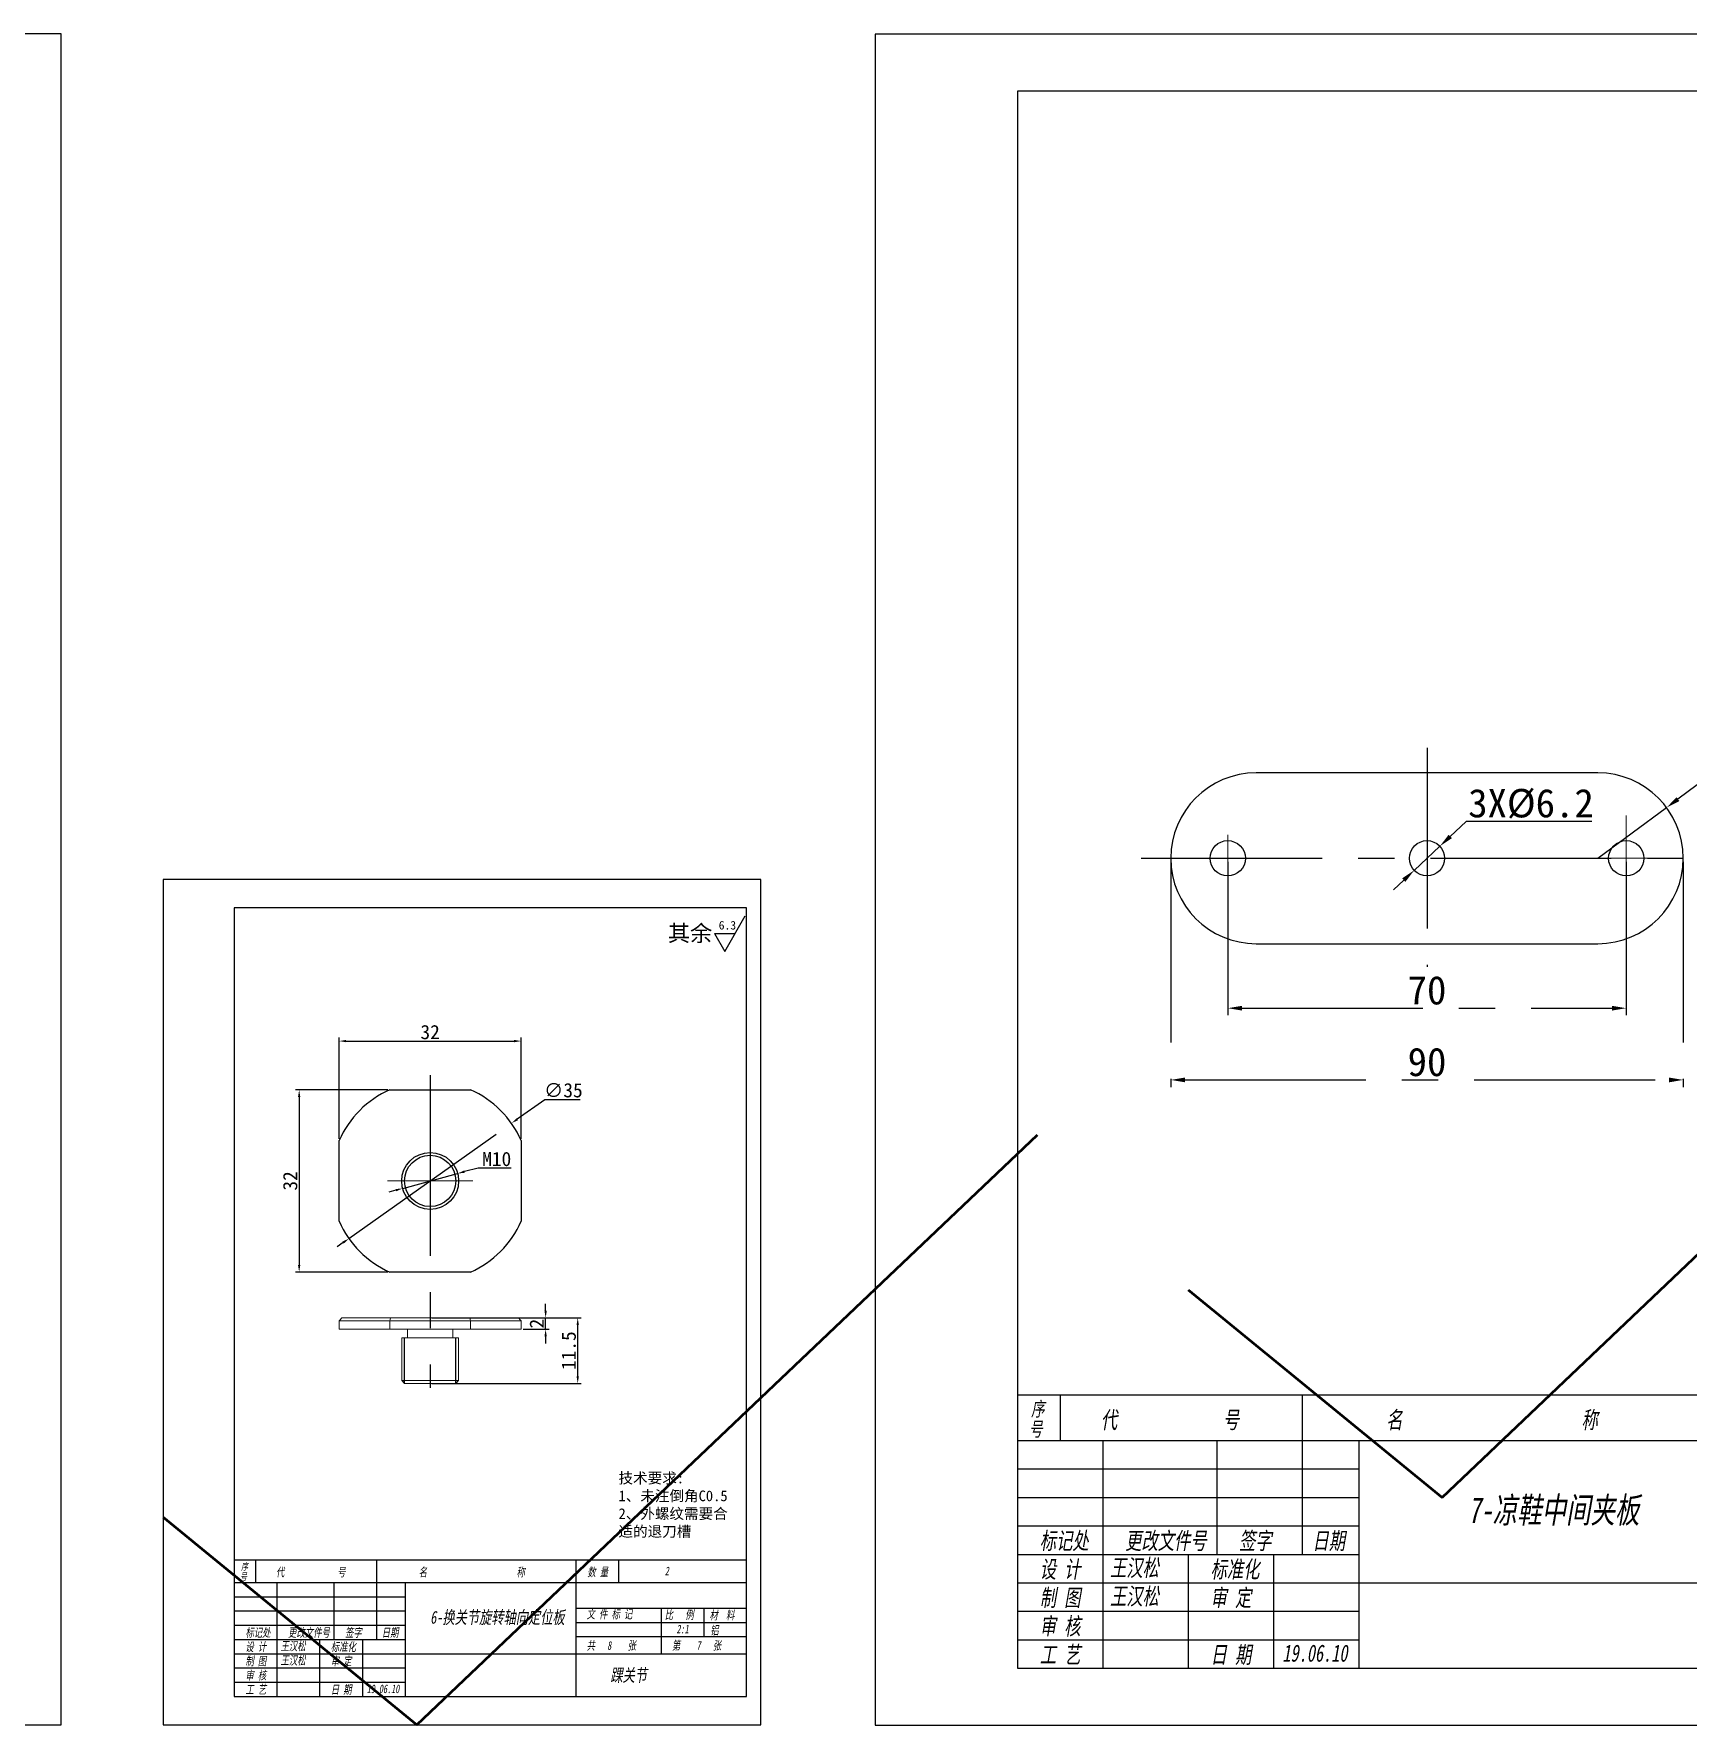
# Model space of a CAD drawing. Header units: millimetres. Extents: x 8840 to 20870, y -7456 to 1741.
# Drawn here: x 11924.3 to 12214.9, y -7441.6 to -7144.5 of the extents above; entities that cross this region are included whole.
import ezdxf

# ---------------------------------------------------------------- set-up
doc = ezdxf.new("R2010")
doc.units = ezdxf.units.MM
doc.linetypes.add('CENTER', pattern=[50.8, 31.75, -6.35, 6.35, -6.35])
doc.layers.get('0').update_dxf_attribs({"lineweight": 25})
for name, color, linetype in [('中心线', 5, 'CENTER'), ('临时线', 6, 'Continuous'), ('尺寸', 4, 'Continuous'), ('尺寸标注', 4, 'Continuous'), ('文字', 7, 'Continuous'), ('细实线', 2, 'Continuous')]:
    doc.layers.add(name, color=color, linetype=linetype)
doc.layers.add('粗实线', color=7, linetype='Continuous', lineweight=25)
doc.styles.get("Standard").update_dxf_attribs({"font": ''})
doc.styles.add('样式 2', font='', dxfattribs={"width": 0.7, "oblique": 10})
doc.styles.get('Standard').set_extended_font_data('SimSun')
doc.styles.get('样式 2').set_extended_font_data('SimSun')
doc.dimstyles.new('ISO-25 1.1', dxfattribs={"dimtxt": 5, "dimasz": 2.5, "dimexe": 1.25, "dimexo": 0.625, "dimtad": 1, "dimtoh": 1, "dimdsep": 46, "dimtxsty": 'Standard', "dimcen": 2.5, "dimclrt": 7, "dimadec": 0, "dimazin": 0, "dimtfac": 1, "dimtmove": 0, "dimatfit": 3, "dimfxl": 1, "dimarcsym": 0})
doc.dimstyles.new('ISO-25 2.1', dxfattribs={"dimscale": 0.5, "dimtxt": 5, "dimasz": 2.5, "dimexe": 1.25, "dimexo": 0.625, "dimtad": 1, "dimtoh": 1, "dimdec": 1, "dimdsep": 46, "dimtxsty": 'Standard', "dimcen": 2.5, "dimclrt": 7, "dimadec": 0, "dimazin": 0, "dimtfac": 1, "dimtdec": 1, "dimtmove": 0, "dimatfit": 3, "dimfxl": 1, "dimarcsym": 0})

# ---------------------------------------------------------------- blocks, each defined once
blk = doc.blocks.new('ra')
at = {"layer": '细实线'}
for p, q in [((0, 0), (6, 10.39)), ((-3, 5.2), (0, 0)), ((-3, 5.2), (3, 5.2))]:
    blk.add_line(p, q, dxfattribs=at)
at = {"layer": '文字'}
blk.add_attdef('RA', (-1.78, 6.39), '', height=2.5, dxfattribs=at)
blk = doc.blocks.new('SW_CENTERMARKSYMBOL_0')
at = {"color": 0, "linetype": 'Continuous', "lineweight": 0}
for p, q in [((0, 5), (0, 7.5)), ((0, 0), (0, 5)), ((-5, 0), (-7.5, 0)), ((0, 0), (-5, 0)), ((0, 0), (0, -5)), ((0, 0), (5, 0)), ((5, 0), (7.5, 0)), ((0, -5), (0, -7.5))]:
    blk.add_line(p, q, dxfattribs=at)
blk = doc.blocks.new('*D1059')
at = {"layer": 'Defpoints', "color": 0, "linetype": 'CENTER'}
for p in [(12008.15, -7335.85), (11979.59, -7356.09)]:
    blk.add_point(p, dxfattribs=at)
at = {"layer": '尺寸标注', "color": 0, "linetype": 'CENTER', "lineweight": -2}
for p, q in [((12014, -7331.71), (12009.17, -7335.13)), ((12020.23, -7331.71), (12014, -7331.71)), ((11979.59, -7356.09), (12008.15, -7335.85)), ((11978.57, -7356.81), (11977.55, -7357.53))]:
    blk.add_line(p, q, dxfattribs=at)
at = {"layer": '尺寸标注', "color": 0, "linetype": 'CENTER'}
for points in [[(12009.05, -7334.96), (12009.29, -7335.3), (12008.15, -7335.85)], [(11978.45, -7356.64), (11978.69, -7356.98), (11979.59, -7356.09)]]:
    blk.add_solid(points, dxfattribs=at)
at = {"layer": '尺寸标注', "color": 7, "linetype": 'CENTER', "insert": (12017.27, -7330.06), "char_height": 2.5, "attachment_point": 5}
blk.add_mtext('∅35', dxfattribs=at)
blk = doc.blocks.new('*D1060')
at = {"layer": 'Defpoints', "color": 0, "linetype": 'CENTER'}
for p in [(11998.7, -7344.66), (11989.05, -7347.28)]:
    blk.add_point(p, dxfattribs=at)
at = {"layer": '尺寸标注', "color": 0, "linetype": 'CENTER', "lineweight": -2}
for p, q in [((11989.05, -7347.28), (11998.7, -7344.66)), ((12002.28, -7343.7), (11999.91, -7344.34)), ((12008.13, -7343.7), (12002.28, -7343.7)), ((11987.84, -7347.6), (11986.63, -7347.93))]:
    blk.add_line(p, q, dxfattribs=at)
at = {"layer": '尺寸标注', "color": 0, "linetype": 'CENTER'}
for points in [[(11999.85, -7344.14), (11999.96, -7344.54), (11998.7, -7344.66)], [(11987.79, -7347.4), (11987.89, -7347.8), (11989.05, -7347.28)]]:
    blk.add_solid(points, dxfattribs=at)
at = {"layer": '尺寸标注', "color": 7, "linetype": 'CENTER', "insert": (12005.57, -7342.13), "char_height": 2.5, "attachment_point": 5}
blk.add_mtext('M10', dxfattribs=at)
blk = doc.blocks.new('*D1061')
at = {"layer": 'Defpoints', "color": 0, "linetype": 'CENTER'}
for p in [(11986.78, -7329.97), (11970.87, -7361.97), (11986.78, -7361.97)]:
    blk.add_point(p, dxfattribs=at)
at = {"layer": '尺寸标注', "color": 0, "linetype": 'CENTER', "lineweight": -2}
for p, q in [((11986.47, -7329.97), (11970.24, -7329.97)), ((11970.87, -7331.22), (11970.87, -7360.72)), ((11986.47, -7361.97), (11970.24, -7361.97))]:
    blk.add_line(p, q, dxfattribs=at)
at = {"layer": '尺寸标注', "color": 0, "linetype": 'CENTER'}
for points in [[(11970.66, -7331.22), (11971.07, -7331.22), (11970.87, -7329.97)], [(11970.66, -7360.72), (11971.07, -7360.72), (11970.87, -7361.97)]]:
    blk.add_solid(points, dxfattribs=at)
at = {"layer": '尺寸标注', "color": 7, "linetype": 'CENTER', "insert": (11969.3, -7345.97), "char_height": 2.5, "attachment_point": 5, "rotation": 90}
blk.add_mtext('32', dxfattribs=at)
blk = doc.blocks.new('*D1062')
at = {"layer": 'Defpoints', "color": 0, "linetype": 'CENTER'}
for p in [(12009.87, -7321.41), (11977.87, -7338.88), (12009.87, -7338.88)]:
    blk.add_point(p, dxfattribs=at)
at = {"layer": '尺寸标注', "color": 0, "linetype": 'CENTER', "lineweight": -2}
for p, q in [((11977.87, -7338.57), (11977.87, -7320.78)), ((11979.12, -7321.41), (12008.62, -7321.41)), ((12009.87, -7338.57), (12009.87, -7320.78))]:
    blk.add_line(p, q, dxfattribs=at)
at = {"layer": '尺寸标注', "color": 0, "linetype": 'CENTER'}
for points in [[(11979.12, -7321.2), (11979.12, -7321.61), (11977.87, -7321.41)], [(12008.62, -7321.2), (12008.62, -7321.61), (12009.87, -7321.41)]]:
    blk.add_solid(points, dxfattribs=at)
at = {"layer": '尺寸标注', "color": 7, "linetype": 'CENTER', "insert": (11993.87, -7319.84), "char_height": 2.5, "attachment_point": 5}
blk.add_mtext('32', dxfattribs=at)
blk = doc.blocks.new('*D1063')
at = {"layer": 'Defpoints', "color": 0, "linetype": 'CENTER'}
for p in [(11993.87, -7370.03), (12019.79, -7370.03), (11993.87, -7381.53)]:
    blk.add_point(p, dxfattribs=at)
at = {"layer": '尺寸标注', "color": 0, "linetype": 'CENTER', "lineweight": -2}
for p, q in [((11994.19, -7370.03), (12020.42, -7370.03)), ((12019.79, -7380.28), (12019.79, -7371.28)), ((11994.19, -7381.53), (12020.42, -7381.53))]:
    blk.add_line(p, q, dxfattribs=at)
at = {"layer": '尺寸标注', "color": 0, "linetype": 'CENTER'}
for points in [[(12019.59, -7371.28), (12020, -7371.28), (12019.79, -7370.03)], [(12019.59, -7380.28), (12020, -7380.28), (12019.79, -7381.53)]]:
    blk.add_solid(points, dxfattribs=at)
at = {"layer": '尺寸标注', "color": 7, "linetype": 'CENTER', "insert": (12018.23, -7375.78), "char_height": 2.5, "attachment_point": 5, "rotation": 90}
blk.add_mtext('11.5', dxfattribs=at)
blk = doc.blocks.new('*D1064')
at = {"layer": 'Defpoints', "color": 0, "linetype": 'CENTER'}
for p in [(12009.87, -7370.03), (12009.87, -7372.03), (12014.16, -7370.03)]:
    blk.add_point(p, dxfattribs=at)
at = {"layer": '尺寸标注', "color": 0, "linetype": 'CENTER', "lineweight": -2}
for p, q in [((12014.16, -7368.78), (12014.16, -7367.53)), ((12010.19, -7370.03), (12014.78, -7370.03)), ((12010.19, -7372.03), (12014.78, -7372.03)), ((12014.16, -7372.03), (12014.16, -7370.03)), ((12014.16, -7373.28), (12014.16, -7374.53))]:
    blk.add_line(p, q, dxfattribs=at)
at = {"layer": '尺寸标注', "color": 0, "linetype": 'CENTER'}
for points in [[(12013.95, -7368.78), (12014.36, -7368.78), (12014.16, -7370.03)], [(12013.95, -7373.28), (12014.36, -7373.28), (12014.16, -7372.03)]]:
    blk.add_solid(points, dxfattribs=at)
at = {"layer": '尺寸标注', "color": 7, "linetype": 'CENTER', "insert": (12012.59, -7371.03), "char_height": 2.5, "attachment_point": 5, "rotation": 90}
blk.add_mtext('2', dxfattribs=at)
blk = doc.blocks.new('SW_CENTERMARKSYMBOL_2')
at = {"color": 0, "linetype": 'Continuous', "lineweight": 0}
for p, q in [((0, 2.5), (0, 4.1)), ((-2.5, 0), (-4.1, 0)), ((0, 0), (-2.5, 0)), ((0, 0), (0, 2.5)), ((0, 0), (0, -2.5)), ((0, 0), (2.5, 0)), ((2.5, 0), (4.1, 0)), ((0, -2.5), (0, -4.1))]:
    blk.add_line(p, q, dxfattribs=at)
blk = doc.blocks.new('*D1005')
at = {"layer": 'Defpoints', "color": 0, "linetype": 'CENTER'}
for p in [(12211.05, -7280.4), (12198.98, -7289.3)]:
    blk.add_point(p, dxfattribs=at)
at = {"layer": '尺寸标注', "color": 0, "linetype": 'CENTER', "lineweight": -2}
for p, q in [((12216.45, -7276.41), (12213.06, -7278.91)), ((12227.11, -7276.41), (12216.45, -7276.41)), ((12198.98, -7289.3), (12211.05, -7280.4))]:
    blk.add_line(p, q, dxfattribs=at)
at = {"layer": '尺寸标注', "color": 0, "linetype": 'CENTER'}
blk.add_solid([(12212.81, -7278.58), (12213.31, -7279.25), (12211.05, -7280.4)], dxfattribs=at)
at = {"layer": '尺寸标注', "color": 7, "linetype": 'CENTER', "insert": (12222.11, -7273.28), "char_height": 5, "attachment_point": 5}
blk.add_mtext('R15', dxfattribs=at)
blk = doc.blocks.new('*D1065')
at = {"layer": 'Defpoints', "color": 0, "linetype": 'CENTER'}
for p in [(12133.98, -7289.3), (12203.98, -7289.3), (12203.98, -7315.63)]:
    blk.add_point(p, dxfattribs=at)
at = {"layer": '尺寸标注', "color": 0, "linetype": 'CENTER', "lineweight": -2}
for p, q in [((12133.98, -7289.93), (12133.98, -7316.88)), ((12203.98, -7289.93), (12203.98, -7316.88)), ((12136.48, -7315.63), (12201.48, -7315.63))]:
    blk.add_line(p, q, dxfattribs=at)
at = {"layer": '尺寸标注', "color": 0, "linetype": 'CENTER'}
for points in [[(12136.48, -7315.22), (12136.48, -7316.05), (12133.98, -7315.63)], [(12201.48, -7315.22), (12201.48, -7316.05), (12203.98, -7315.63)]]:
    blk.add_solid(points, dxfattribs=at)
at = {"layer": '尺寸标注', "color": 7, "linetype": 'CENTER', "insert": (12168.98, -7312.51), "char_height": 5, "attachment_point": 5}
blk.add_mtext('70', dxfattribs=at)
blk = doc.blocks.new('*D1066')
at = {"layer": 'Defpoints', "color": 0, "linetype": 'CENTER'}
for p in [(12123.98, -7289.3), (12213.98, -7289.3), (12213.98, -7328.23)]:
    blk.add_point(p, dxfattribs=at)
at = {"layer": '尺寸标注', "color": 0, "linetype": 'CENTER', "lineweight": -2}
for p, q in [((12123.98, -7289.93), (12123.98, -7329.48)), ((12213.98, -7289.93), (12213.98, -7329.48)), ((12126.48, -7328.23), (12211.48, -7328.23))]:
    blk.add_line(p, q, dxfattribs=at)
at = {"layer": '尺寸标注', "color": 0, "linetype": 'CENTER'}
for points in [[(12126.48, -7327.81), (12126.48, -7328.65), (12123.98, -7328.23)], [(12211.48, -7327.81), (12211.48, -7328.65), (12213.98, -7328.23)]]:
    blk.add_solid(points, dxfattribs=at)
at = {"layer": '尺寸标注', "color": 7, "linetype": 'CENTER', "insert": (12168.98, -7325.1), "char_height": 5, "attachment_point": 5}
blk.add_mtext('90', dxfattribs=at)
blk = doc.blocks.new('*D1067')
at = {"layer": 'Defpoints', "color": 0, "linetype": 'CENTER'}
for p in [(12171.24, -7287.18), (12166.72, -7291.42)]:
    blk.add_point(p, dxfattribs=at)
at = {"layer": '尺寸标注', "color": 0, "linetype": 'CENTER', "lineweight": -2}
for p, q in [((12175.86, -7282.85), (12173.06, -7285.47)), ((12197.94, -7282.85), (12175.86, -7282.85)), ((12166.72, -7291.42), (12171.24, -7287.18)), ((12164.89, -7293.13), (12163.07, -7294.84))]:
    blk.add_line(p, q, dxfattribs=at)
at = {"layer": '尺寸标注', "color": 0, "linetype": 'CENTER'}
for points in [[(12172.78, -7285.17), (12173.35, -7285.78), (12171.24, -7287.18)], [(12164.61, -7292.83), (12165.18, -7293.44), (12166.72, -7291.42)]]:
    blk.add_solid(points, dxfattribs=at)
at = {"layer": '尺寸标注', "color": 7, "linetype": 'CENTER', "insert": (12187.24, -7279.73), "char_height": 5, "attachment_point": 5}
blk.add_mtext('3X%%c6.2', dxfattribs=at)
blk = doc.blocks.new('CHECK_DWG')
at = {"layer": '粗实线', "color": 1, "linetype": 'ByBlock', "lineweight": 50}
blk.add_line((0, 0), (109.02, 103.6), dxfattribs=at)
at = {"layer": '粗实线', "color": 1, "linetype": 'ByBlock', "lineweight": 50, "ltscale": 2}
blk.add_line((-44.59, 36.45), (0, 0), dxfattribs=at)

msp = doc.modelspace()

# ---------------------------------------------------------------- linework, layer by layer
for p, q in [((12277.03, -7154.557), (12097.03, -7154.557)), ((12097.03, -7154.557), (12097.03, -7431.557)), ((12049.467, -7298), (11959.467, -7298)), ((11959.467, -7298), (11959.467, -7436.5)), ((12049.467, -7436.5), (12049.467, -7298)), ((12097.03, -7383.557), (12277.03, -7383.557)), ((12104.53, -7383.557), (12104.53, -7391.557)), ((12147.03, -7383.557), (12147.03, -7391.557)), ((12097.03, -7391.557), (12277.03, -7391.557)), ((12157.03, -7391.557), (12157.03, -7431.557)), ((12097.03, -7406.557), (12157.03, -7406.557)), ((11959.467, -7412.5), (12049.467, -7412.5)), ((11963.217, -7412.5), (11963.217, -7416.5)), ((11984.467, -7412.5), (11984.467, -7416.5)), ((12019.467, -7412.5), (12019.467, -7436.5)), ((12026.967, -7412.5), (12026.967, -7416.5)), ((11959.467, -7416.5), (12049.467, -7416.5)), ((11989.467, -7416.5), (11989.467, -7436.5)), ((12157.03, -7416.557), (12277.03, -7416.557)), ((12019.467, -7421), (12049.467, -7421)), ((11959.467, -7424), (11989.467, -7424)), ((11989.467, -7429), (12049.467, -7429)), ((12097.03, -7431.557), (12277.03, -7431.557)), ((11959.467, -7436.5), (12049.467, -7436.5))]:
    msp.add_line(p, q)
at = {"color": 7, "linetype": 'Continuous', "lineweight": 15}
for p, q in [((11986.784, -7370.529), (11977.873, -7370.529)), ((11977.873, -7370.529), (11977.873, -7372.029)), ((11986.784, -7372.029), (11977.873, -7372.029)), ((11978.373, -7370.029), (11986.891, -7370.029)), ((12000.962, -7370.529), (11986.784, -7370.529)), ((11986.784, -7372.029), (11986.784, -7370.529)), ((11986.784, -7372.029), (12000.962, -7372.029)), ((11986.891, -7370.029), (12000.855, -7370.029)), ((11989.873, -7372.029), (11989.873, -7373.529)), ((11997.873, -7373.529), (11997.873, -7372.029)), ((12000.855, -7370.029), (12009.373, -7370.029)), ((12009.873, -7370.529), (12000.962, -7370.529)), ((12000.962, -7370.529), (12000.962, -7372.029)), ((12009.873, -7372.029), (12000.962, -7372.029)), ((12009.873, -7372.029), (12009.873, -7370.529)), ((11988.873, -7373.529), (11988.873, -7381.029)), ((11998.873, -7373.529), (11988.873, -7373.529)), ((11998.873, -7381.029), (11998.873, -7373.529)), ((11988.873, -7381.029), (11989.373, -7381.529)), ((11988.873, -7381.029), (11998.873, -7381.029)), ((11998.373, -7381.529), (11989.373, -7381.529)), ((11998.373, -7381.529), (11998.873, -7381.029))]:
    msp.add_line(p, q, dxfattribs=at)
for points in [[(11719.063, -7441.5), (11929.063, -7441.5), (11929.063, -7144.5), (11719.063, -7144.5)], [(12072.03, -7441.557), (12282.03, -7441.557), (12282.03, -7144.557), (12072.03, -7144.557)], [(11946.967, -7441.5), (12051.967, -7441.5), (12051.967, -7293), (11946.967, -7293)]]:
    msp.add_lwpolyline(points, close=True)
for points in [[(11977.873, -7370.529), (11978.04, -7370.362), (11978.206, -7370.195), (11978.373, -7370.029)], [(11986.784, -7370.529), (11986.82, -7370.362), (11986.855, -7370.195), (11986.891, -7370.029)], [(12000.855, -7370.029), (12000.891, -7370.195), (12000.926, -7370.362), (12000.962, -7370.529)], [(12009.873, -7370.529), (12009.706, -7370.362), (12009.54, -7370.195), (12009.373, -7370.029)]]:
    msp.add_open_spline(points, degree=3, dxfattribs=at)
at = {"layer": '中心线'}
for p, q in [((12168.977, -7269.908), (12168.977, -7308.389)), ((12118.79, -7289.303), (12237.832, -7289.303))]:
    msp.add_line(p, q, dxfattribs=at)
at = {"layer": '中心线', "linetype": 'CENTER'}
msp.add_line((11993.873, -7327.394), (11993.873, -7382.326), dxfattribs=at)
at = {"layer": '临时线'}
for p, q in [((12112.03, -7391.557), (12112.03, -7431.557)), ((12132.03, -7391.557), (12132.03, -7411.557)), ((12147.03, -7391.557), (12147.03, -7411.557)), ((12097.03, -7396.557), (12157.03, -7396.557)), ((12097.03, -7401.557), (12157.03, -7401.557)), ((12097.03, -7411.557), (12157.03, -7411.557)), ((12127.03, -7411.557), (12127.03, -7431.557)), ((12142.03, -7411.557), (12142.03, -7431.557)), ((11966.967, -7416.5), (11966.967, -7436.5)), ((11976.967, -7416.5), (11976.967, -7426.5)), ((11984.467, -7416.5), (11984.467, -7426.5)), ((12097.03, -7416.557), (12157.03, -7416.557)), ((11959.467, -7419), (11989.467, -7419)), ((11959.467, -7421.5), (11989.467, -7421.5)), ((12034.447, -7421), (12034.447, -7429)), ((12041.947, -7421), (12041.947, -7426)), ((12097.03, -7421.557), (12157.03, -7421.557)), ((12019.467, -7423.5), (12049.467, -7423.5)), ((12019.467, -7426), (12049.467, -7426)), ((11959.467, -7426.5), (11989.467, -7426.5)), ((11959.467, -7429), (11989.467, -7429)), ((11974.467, -7426.5), (11974.467, -7436.5)), ((11981.967, -7426.5), (11981.967, -7436.5)), ((12097.03, -7426.557), (12157.03, -7426.557)), ((11959.467, -7431.5), (11989.467, -7431.5)), ((11959.467, -7434), (11989.467, -7434))]:
    msp.add_line(p, q, dxfattribs=at)
at = {"layer": '粗实线'}
for p, q in [((12198.977, -7274.303), (12138.977, -7274.303)), ((12138.977, -7304.303), (12198.977, -7304.303)), ((11986.784, -7329.97), (12000.962, -7329.97)), ((11977.873, -7353.059), (11977.873, -7338.882)), ((12009.873, -7338.882), (12009.873, -7353.059)), ((12000.962, -7361.97), (11986.784, -7361.97))]:
    msp.add_line(p, q, dxfattribs=at)
for centre, radius in [((12133.977, -7289.303), 3.1), ((12168.977, -7289.303), 3.1), ((12203.977, -7289.303), 3.1), ((11993.873, -7345.97), 5), ((11993.873, -7345.97), 4.5)]:
    msp.add_circle(centre, radius, dxfattribs=at)
for centre, radius, start, end in [((12138.977, -7289.303), 15, 90, 180), ((12198.977, -7289.303), 15, 0, 90), ((12138.977, -7289.303), 15, 180, 270), ((12198.977, -7289.303), 15, 270, 0), ((11993.873, -7345.97), 17.5, 113.89551, 156.10449), ((11993.873, -7345.97), 17.5, 23.89551, 66.10449), ((11993.873, -7345.97), 17.5, 203.89551, 246.10449), ((11993.873, -7345.97), 17.5, 293.89551, 336.10449)]:
    msp.add_arc(centre, radius, start, end, dxfattribs=at)
for p in [(12133.977, -7289.303), (12168.977, -7289.303), (12203.977, -7289.303)]:
    msp.add_point(p, dxfattribs=at)
at = {"layer": '细实线'}
for p, q in [((11989.373, -7381.529), (11989.373, -7373.529)), ((11998.373, -7381.529), (11998.373, -7373.529))]:
    msp.add_line(p, q, dxfattribs=at)

# ---------------------------------------------------------------- block references
at = {"layer": '中心线'}
for name, p in [('SW_CENTERMARKSYMBOL_0', (12203.977, -7289.303)), ('SW_CENTERMARKSYMBOL_2', (12133.977, -7289.303)), ('SW_CENTERMARKSYMBOL_0', (11993.873, -7345.97))]:
    msp.add_blockref(name, p, dxfattribs=at)
at = {"layer": '尺寸', "xscale": 0.5999999999985448, "yscale": 0.599999999999909, "zscale": 0.6}
msp.add_blockref('ra', (12045.633, -7305.647), dxfattribs=at).add_auto_attribs({'RA': '6.3'})
at = {"layer": '尺寸标注', "lineweight": 100}
for p in [(12171.621, -7401.557), (11991.558, -7441.5)]:
    msp.add_blockref('CHECK_DWG', p, dxfattribs=at)

# ---------------------------------------------------------------- texts
at = {"style": '样式 2', "oblique": 10, "width": 0.7}
for s, height, p in [('序', 2.5, (12099.437, -7387.256)), ('代             号', 3, (12111.696, -7389.428)), ('名                      称', 3, (12161.827, -7389.428)), ('号', 2.5, (12099.091, -7390.81)), ('7-凉鞋中间夹板', 4.5, (12176.231, -7406.022)), ('标记处', 3, (12100.966, -7410.663)), ('更改文件号', 3, (12115.966, -7410.663)), ('签字', 3, (12135.966, -7410.663)), ('日期', 3, (12148.855, -7410.663)), ('序', 1.25, (11960.67, -7414.35)), ('代             号', 1.5, (11966.8, -7415.436)), ('名                      称', 1.5, (11991.865, -7415.436)), ('数 量', 1.5, (12021.494, -7415.436)), ('2', 1.5, (12035.101, -7415.222)), ('设 计', 3, (12100.966, -7415.663)), ('王汉松', 3, (12113.299, -7415.405)), ('标准化', 3, (12130.966, -7415.663)), ('号', 1.25, (11960.497, -7416.127)), ('制 图', 3, (12100.966, -7420.663)), ('王汉松', 3, (12113.299, -7420.405)), ('审 定', 3, (12130.966, -7420.663)), ('6-换关节旋转轴向定位板', 2.25, (11993.888, -7423.733)), ('文 件 标 记', 1.5, (12021.37, -7422.815)), ('比   例', 1.5, (12035.082, -7422.924)), ('材  料', 1.5, (12042.95, -7423.004)), ('审 核', 3, (12100.966, -7425.663)), ('标记处', 1.5, (11961.435, -7426.054)), ('更改文件号', 1.5, (11968.935, -7426.054)), ('签字', 1.5, (11978.935, -7426.054)), ('日期', 1.5, (11985.379, -7426.054)), ('2:1', 1.5, (12037.136, -7425.424)), ('铝', 1.5, (12043.089, -7425.646)), ('制 图', 1.5, (11961.435, -7431.054)), ('设 计', 1.5, (11961.435, -7428.554)), ('王汉松', 1.5, (11967.601, -7428.424)), ('王汉松', 1.5, (11967.601, -7430.924)), ('标准化', 1.5, (11976.435, -7428.554)), ('审 定', 1.5, (11976.435, -7431.054)), ('共   8    张', 1.5, (12021.37, -7428.315)), ('第    7   张', 1.5, (12036.351, -7428.315)), ('工 艺', 3, (12100.966, -7430.663)), ('日 期', 3, (12130.966, -7430.663)), ('19.06.10', 3, (12143.574, -7430.402)), ('审 核', 1.5, (11961.435, -7433.554)), ('踝关节', 2.25, (12025.531, -7433.906)), ('工 艺', 1.5, (11961.435, -7436.054)), ('日 期', 1.5, (11976.435, -7436.054)), ('19.06.10', 1.5, (11982.739, -7435.923))]:
    msp.add_text(s, height=height, dxfattribs=at).set_placement(p)
at = {"layer": '文字'}
msp.add_text('其余', height=2.85, dxfattribs=at).set_placement((12035.64, -7303.889))
at = {"layer": '文字', "ltscale": 0.1, "insert": (12026.963, -7397.217), "char_height": 1.875, "width": 20.44958, "attachment_point": 1}
msp.add_mtext('{\\fSimSun|b0|i0|c134|p2;技术要求:\\P1、未注倒角C0.5\\P2、外螺纹需要合适的退刀槽}', dxfattribs=at)

# ---------------------------------------------------------------- dimensions: what is measured, and where the dimension line sits
at = {"layer": '尺寸标注', "linetype": 'CENTER'}
dim = msp.add_radius_dim(center=(12198.977, -7289.303), mpoint=(12211.047, -7280.397), dimstyle='ISO-25 1.1', dxfattribs=at)
dim.commit()
dim.dimension.update_dxf_attribs({"geometry": '*D1005', "text_midpoint": (12222.106, -7276.408), "dimtype": 164})
for p1, p2, text, dimstyle, picture, middle in [((12166.716, -7291.424), (12171.239, -7287.182), '3X%%c6.2', 'ISO-25 1.1', '*D1067', (12187.236, -7282.852)), ((11989.047, -7347.276), (11998.699, -7344.664), 'M10', 'ISO-25 2.1', '*D1060', (12005.575, -7343.696))]:
    dim = msp.add_diameter_dim_2p(p1=p1, p2=p2, text=text, dimstyle=dimstyle, dxfattribs=at)
    dim.commit()
    dim.dimension.update_dxf_attribs({"geometry": picture, "text_midpoint": middle, "dimtype": 163})
for base, p1, p2, dimstyle, picture, middle in [((12213.977, -7328.228), (12123.977, -7289.303), (12213.977, -7289.303), 'ISO-25 1.1', '*D1066', (12168.977, -7325.103)), ((12203.977, -7315.634), (12133.977, -7289.303), (12203.977, -7289.303), 'ISO-25 1.1', '*D1065', (12168.977, -7312.509)), ((12009.873, -7321.405), (11977.873, -7338.882), (12009.873, -7338.882), 'ISO-25 2.1', '*D1062', (11993.873, -7319.843))]:
    dim = msp.add_linear_dim(base=base, p1=p1, p2=p2, dimstyle=dimstyle, dxfattribs=at)
    dim.commit()
    dim.dimension.update_dxf_attribs({"geometry": picture, "text_midpoint": middle})
for base, p1, p2, picture, middle in [((11970.866, -7361.97), (11986.784, -7329.97), (11986.784, -7361.97), '*D1061', (11969.304, -7345.97)), ((12019.795, -7370.029), (11993.873, -7381.529), (11993.873, -7370.029), '*D1063', (12018.232, -7375.779))]:
    dim = msp.add_linear_dim(base=base, p1=p1, p2=p2, angle=90, dimstyle='ISO-25 2.1', dxfattribs=at)
    dim.commit()
    dim.dimension.update_dxf_attribs({"geometry": picture, "text_midpoint": middle})
dim = msp.add_diameter_dim_2p(p1=(11979.593, -7356.086), p2=(12008.153, -7335.855), dimstyle='ISO-25 2.1', dxfattribs=at)
dim.commit()
dim.dimension.update_dxf_attribs({"geometry": '*D1059', "text_midpoint": (12017.274, -7331.715), "dimtype": 163})
dim = msp.add_linear_dim(base=(12014.156, -7370.029), p1=(12009.873, -7372.029), p2=(12009.873, -7370.029), angle=90, dimstyle='ISO-25 2.1', dxfattribs=at)
dim.commit()
dim.dimension.update_dxf_attribs({"geometry": '*D1064', "text_midpoint": (12014.156, -7371.029), "dimtype": 160})

doc.saveas('drawing.dxf')
